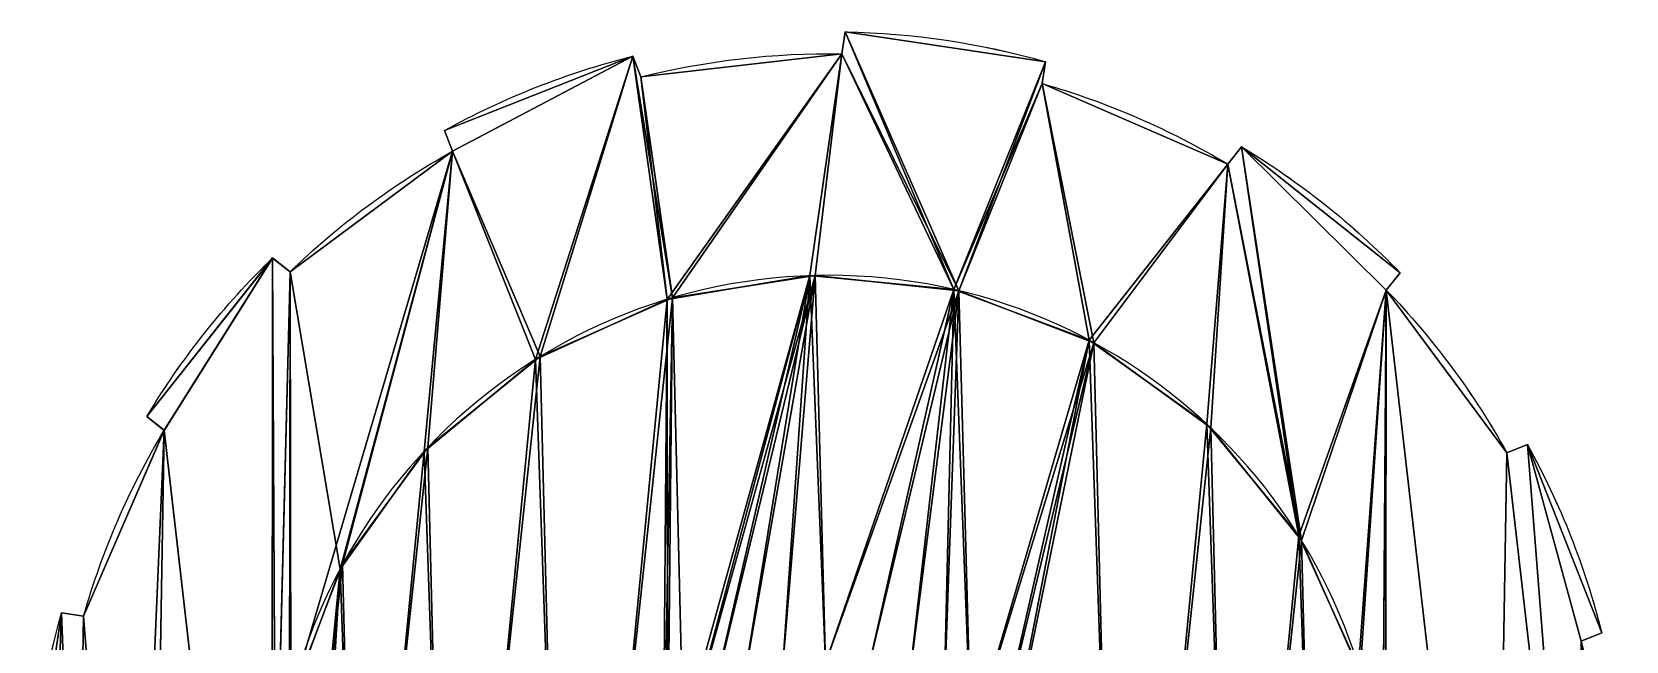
# Model space of a CAD drawing. Extents: x -0.1 to 71.9, y 2.9 to 74.9.
# Drawn here: x -0.1 to 71.9, y 47.4 to 74.9 of the extents above; entities that cross this region are included whole.
import ezdxf

# ---------------------------------------------------------------- set-up
doc = ezdxf.new("R2010")
doc.units = 0
doc.layers.get('0').update_dxf_attribs({"color": 13, "linetype": 'CONTINUOUS'})

msp = doc.modelspace()

# ---------------------------------------------------------------- linework, layer by layer
for p, q in [((36.475, 73.863, 7.992), (36.622, 74.852, 7.992)), ((36.475, 73.862, -2.008), (36.622, 74.851, -2.008)), ((36.622, 74.851, -2.008), (36.622, 74.852, 7.992)), ((27.03, 73.751, -2.008), (27.03, 73.752, 7.992)), ((27.398, 72.822, 7.992), (27.03, 73.752, 7.992)), ((27.398, 72.821, -2.008), (27.03, 73.751, -2.008)), ((36.475, 73.862, -2.008), (36.475, 73.863, 7.992)), ((45.512, 72.519, 7.992), (45.659, 73.508, 7.992)), ((45.512, 72.518, -2.008), (45.659, 73.507, -2.008)), ((45.659, 73.507, -2.008), (45.659, 73.508, 7.992)), ((27.398, 72.821, -2.008), (27.398, 72.822, 7.992)), ((45.512, 72.518, -2.008), (45.512, 72.519, 7.992)), ((18.532, 70.396, -2.008), (18.532, 70.397, 7.992)), ((18.899, 69.467, 7.992), (18.532, 70.397, 7.992)), ((18.899, 69.466, -2.008), (18.532, 70.396, -2.008)), ((18.899, 69.466, -2.008), (18.899, 69.467, 7.992)), ((53.894, 68.882, 7.992), (54.516, 69.665, 7.992)), ((53.894, 68.881, -2.008), (54.516, 69.664, -2.008)), ((54.516, 69.664, -2.008), (54.516, 69.665, 7.992)), ((53.894, 68.881, -2.008), (53.894, 68.882, 7.992)), ((10.775, 64.648, -2.008), (10.775, 64.649, 7.992)), ((11.558, 64.027, 7.992), (10.775, 64.649, 7.992)), ((11.558, 64.026, -2.008), (10.775, 64.648, -2.008)), ((11.558, 64.026, -2.008), (11.558, 64.027, 7.992)), ((35.022, 63.852, 4.974), (35.022, 63.853, 7.974)), ((35.267, 63.859), (35.267, 63.859, -2)), ((61.049, 63.199, -2.008), (61.671, 63.982, -2.008)), ((61.049, 63.199, 7.992), (61.671, 63.982, 7.992)), ((61.671, 63.982, -2.008), (61.671, 63.982, 7.992)), ((28.585, 62.776, 4.975), (28.585, 62.777, 7.975)), ((28.819, 62.846), (28.819, 62.846, -2)), ((41.518, 63.225, 4.975), (41.518, 63.226, 7.975)), ((41.756, 63.169), (41.756, 63.169, -2)), ((61.049, 63.199, -2.008), (61.049, 63.199, 7.992)), ((47.631, 60.938, 4.977), (47.631, 60.939, 7.977)), ((47.846, 60.822), (47.846, 60.822, -2)), ((22.646, 60.071, 4.977), (22.646, 60.071, 7.977)), ((22.854, 60.199), (22.854, 60.199, -2)), ((5.093, 57.493, -2.008), (5.093, 57.494, 7.992)), ((5.876, 56.872, 7.992), (5.093, 57.494, 7.992)), ((5.876, 56.871, -2.008), (5.093, 57.493, -2.008)), ((5.876, 56.871, -2.008), (5.876, 56.872, 7.992)), ((52.943, 57.148, 4.979), (52.943, 57.148, 7.979)), ((53.121, 56.98), (53.121, 56.98, -2)), ((66.489, 55.858, 7.992), (67.419, 56.226, 7.992)), ((66.489, 55.858, -2.008), (67.419, 56.225, -2.008)), ((67.419, 56.225, -2.008), (67.419, 56.226, 7.992)), ((17.609, 55.921, 4.98), (17.609, 55.921, 7.98)), ((17.777, 56.099), (17.777, 56.099, -2)), ((66.489, 55.858, -2.008), (66.489, 55.858, 7.992)), ((57.093, 52.111, 4.983), (57.093, 52.112, 7.983)), ((57.222, 51.903), (57.222, 51.903, -2)), ((13.818, 50.608, 4.983), (13.818, 50.609, 7.983)), ((13.934, 50.824), (13.934, 50.824, -2)), ((1.249, 48.637, -2.008), (1.249, 48.637, 7.992)), ((2.238, 48.49, -2.008), (1.249, 48.637, -2.008)), ((2.238, 48.49, 7.992), (1.249, 48.637, 7.992)), ((2.238, 48.49, -2.008), (2.238, 48.49, 7.992)), ((69.844, 47.36, 7.992), (70.774, 47.727, 7.992)), ((69.844, 47.359, -2.008), (70.774, 47.726, -2.008)), ((70.774, 47.726, -2.008), (70.774, 47.727, 7.992)), ((69.844, 47.359, -2.008), (69.844, 47.36, 7.992))]:
    msp.add_line(p, q)
msp.add_polyline3d([(11.532, 44.496, 7.988), (13.818, 50.609, 7.983), (17.609, 55.921, 7.98), (22.646, 60.071, 7.977), (28.585, 62.777, 7.975), (35.022, 63.853, 7.974), (41.518, 63.226, 7.975), (47.631, 60.939, 7.977), (52.943, 57.148, 7.979), (57.093, 52.112, 7.983), (59.799, 46.172, 7.987)])
at = {"extrusion": (-1.67606e-05, -0.000604072, -1)}
msp.add_circle((-35.89, 38.864, -5.016), 25, dxfattribs=at)
at = {"extrusion": (0, 0, -1)}
for centre in [(-35.89, 38.867), (-35.89, 38.867, 2)]:
    msp.add_circle(centre, 25, dxfattribs=at)
for centre, start, end in [((-36.037, 39.857, -7.992), 90.95799, 105.95799), ((-36.037, 39.856, 2.008), 90.95799, 105.95799), ((-35.523, 39.798, -7.992), 60.95799, 75.95799), ((-35.523, 39.797, 2.008), 60.95799, 75.95799), ((-35.89, 38.868, -7.992), 75.95799, 90.95799), ((-35.89, 38.867, 2.008), 75.95799, 90.95799), ((-35.89, 38.868, -7.992), 105.95799, 120.95799), ((-35.89, 38.867, 2.008), 105.95799, 120.95799), ((-35.89, 38.868, -7.992), 45.95799, 60.95799), ((-35.89, 38.867, 2.008), 45.95799, 60.95799), ((-36.512, 39.651, -7.992), 120.95799, 135.95799), ((-36.512, 39.65, 2.008), 120.95799, 135.95799), ((-35.107, 39.49, -7.992), 30.95799, 45.95799), ((-35.107, 39.489, 2.008), 30.95799, 45.95799), ((-35.89, 38.868, -7.992), 135.95799, 150.95799), ((-35.89, 38.867, 2.008), 135.95799, 150.95799), ((-35.89, 38.868, -7.992), 15.95799, 30.95799), ((-35.89, 38.867, 2.008), 15.95799, 30.95799), ((-36.82, 39.235, -7.992), 150.95799, 165.95799), ((-36.82, 39.234, 2.008), 150.95799, 165.95799), ((-34.901, 39.014, 2.008), 0.95799, 15.95799), ((-34.901, 39.015, -7.992), 0.95799, 15.95799), ((-35.89, 38.868, -7.992), 165.95799, 180.95799)]:
    msp.add_arc(centre, 35, start, end, dxfattribs=at)

# ---------------------------------------------------------------- meshes
mesh = msp.add_polyface()
corners = [(10.905, 38, 7.992), (11.558, 64.027, 7.992), (10.775, 64.649, 7.992), (11.532, 44.496, 7.988), (13.818, 50.609, 7.983), (18.899, 69.467, 7.992), (17.609, 55.921, 7.98), (22.646, 60.071, 7.977), (52.88, 8.268, 7.992), (54.17, 21.814, 8.003), (49.134, 17.664, 8.006), (60.221, 13.709, 7.992), (57.961, 27.127, 8), (58.845, 29.49, 7.995), (60.248, 33.239, 7.996), (61.004, 13.087, 7.992), (60.875, 39.735, 7.991), (47.631, 60.939, 7.977), (45.512, 72.519, 7.992), (41.518, 63.226, 7.975), (53.894, 68.882, 7.992), (52.943, 57.148, 7.979), (57.093, 52.112, 7.983), (54.516, 69.665, 7.992), (61.049, 63.199, 7.992), (61.671, 63.982, 7.992), (59.799, 46.172, 7.987), (35.157, 2.883, 7.992), (26.267, 5.216, 7.992), (26.12, 4.227, 7.992), (30.261, 14.51, 8.008), (36.757, 13.883, 8.009), (35.305, 3.873, 7.992), (44.382, 4.914, 7.992), (43.194, 14.959, 8.008), (44.749, 3.983, 7.992), (53.248, 7.338, 7.992), (27.03, 73.752, 7.992), (18.532, 70.397, 7.992), (28.585, 62.777, 7.975), (27.398, 72.822, 7.992), (36.475, 73.863, 7.992), (35.022, 63.853, 7.974), (36.622, 74.852, 7.992), (45.659, 73.508, 7.992), (17.263, 8.071, 7.992), (10.731, 14.536, 7.992), (10.109, 13.753, 7.992), (11.981, 31.563, 7.996), (12.588, 30.229, 7.994), (14.686, 25.624, 8), (18.836, 20.587, 8.004), (17.885, 8.854, 7.992), (24.149, 16.796, 8.007), (4.36, 21.51, 7.992), (1.936, 30.376, 7.992), (1.005, 30.008, 7.992), (2.238, 48.49, 7.992), (5.876, 56.872, 7.992), (5.29, 21.877, 7.992), (5.093, 57.494, 7.992), (0.895, 39.453, 7.992), (1.249, 48.637, 7.992), (-0.095, 39.6, 7.992), (65.904, 20.863, 7.992), (66.687, 20.241, 7.992), (70.53, 29.098, 7.992), (69.844, 47.36, 7.992), (69.541, 29.245, 7.992), (70.885, 38.283, 7.992), (71.874, 38.135, 7.992), (66.489, 55.858, 7.992), (67.419, 56.226, 7.992), (70.774, 47.727, 7.992)]
mesh.append_faces([[corners[k] for k in face] for face in [(23, 24, 25), (27, 28, 29), (5, 37, 38), (45, 46, 47), (54, 55, 56), (58, 2, 60), (61, 62, 63), (64, 15, 65), (69, 66, 70), (72, 67, 73)]], dxfattribs={"vtx0": -1})
mesh.append_faces([[corners[k] for k in face] for face in [(1, 4, 5), (9, 11, 12), (12, 11, 13), (13, 11, 14), (14, 15, 16), (17, 18, 19), (18, 17, 20), (20, 22, 23), (30, 27, 31), (31, 33, 34), (34, 33, 10), (37, 39, 40), (40, 39, 41), (41, 19, 43), (43, 19, 44), (44, 19, 18), (48, 45, 49), (49, 45, 50), (50, 45, 51), (51, 28, 53), (53, 28, 30), (57, 54, 58), (62, 55, 57), (66, 67, 68), (67, 66, 69), (71, 68, 72)]], dxfattribs={"vtx0": -1, "vtx1": -1})
mesh.append_faces([[corners[k] for k in face] for face in [(23, 22, 24), (24, 16, 15), (28, 27, 30), (37, 5, 7), (46, 45, 48), (46, 0, 2), (55, 54, 57), (2, 58, 46), (15, 64, 24), (72, 68, 67)]], dxfattribs={"vtx0": -1, "vtx1": -1, "vtx2": -1})
mesh.append_faces([[corners[k] for k in face] for face in [(0, 1, 2), (1, 0, 3), (1, 3, 4), (5, 4, 6), (5, 6, 7), (8, 9, 10), (9, 8, 11), (14, 11, 15), (20, 17, 21), (20, 21, 22), (24, 22, 26), (24, 26, 16), (31, 27, 32), (31, 32, 33), (10, 33, 35), (10, 35, 36), (10, 36, 8), (37, 7, 39), (41, 39, 42), (41, 42, 19), (46, 48, 0), (51, 45, 52), (51, 52, 28), (58, 54, 59), (58, 59, 46), (62, 61, 55), (64, 71, 24), (71, 64, 68)]], dxfattribs={"vtx0": -1, "vtx2": -1})
mesh = msp.add_polyface()
corners = [(1.249, 48.637, -2.008), (0.895, 39.452, -2.008), (-0.095, 39.599, -2.008), (1.936, 30.375, -2.008), (2.238, 48.49, -2.008), (10.775, 64.648, -2.008), (5.876, 56.871, -2.008), (5.093, 57.493, -2.008), (10.731, 14.536, -2.008), (17.263, 8.07, -2.008), (10.109, 13.752, -2.008), (11.91, 31.797, -2), (10.897, 38.244, -2), (14.557, 25.831, -2), (18.658, 20.754, -2), (17.885, 8.853, -2.008), (26.267, 5.216, -2.008), (23.933, 16.912, -2), (30.023, 14.565, -2), (11.558, 64.026, -2.008), (11.588, 44.734, -2), (18.899, 69.466, -2.008), (13.934, 50.824, -2), (17.777, 56.099, -2), (22.854, 60.199, -2), (4.36, 21.509, -2.008), (1.005, 30.008, -2.008), (5.29, 21.876, -2.008), (27.03, 73.751, -2.008), (18.532, 70.396, -2.008), (28.819, 62.846, -2), (27.398, 72.821, -2.008), (36.475, 73.862, -2.008), (35.267, 63.859, -2), (41.756, 63.169, -2), (36.622, 74.851, -2.008), (45.659, 73.507, -2.008), (45.512, 72.518, -2.008), (47.846, 60.822, -2), (53.894, 68.881, -2.008), (53.121, 56.98, -2), (57.222, 51.903, -2), (54.516, 69.664, -2.008), (61.049, 63.199, -2.008), (61.671, 63.982, -2.008), (59.869, 45.937, -2), (60.882, 39.49, -2), (61.004, 13.086, -2.008), (66.489, 55.858, -2.008), (65.904, 20.863, -2.008), (69.541, 29.244, -2.008), (67.419, 56.225, -2.008), (69.844, 47.359, -2.008), (70.774, 47.726, -2.008), (70.53, 29.097, -2.008), (70.885, 38.282, -2.008), (71.874, 38.135, -2.008), (66.687, 20.241, -2.008), (54.002, 21.635, -2), (52.88, 8.268, -2.008), (48.925, 17.535, -2), (60.221, 13.708, -2.008), (57.845, 26.91, -2), (60.192, 33, -2), (35.157, 2.883, -2.008), (26.12, 4.227, -2.008), (36.513, 13.875, -2), (35.305, 3.872, -2.008), (44.382, 4.913, -2.008), (42.96, 14.888, -2), (44.749, 3.983, -2.008), (53.248, 7.338, -2.008)]
mesh.append_faces([[corners[k] for k in face] for face in [(0, 1, 2), (5, 6, 7), (8, 9, 10), (3, 25, 26), (28, 21, 29), (43, 42, 44), (52, 51, 53), (54, 55, 56), (47, 49, 57), (16, 64, 65)]], dxfattribs={"vtx0": -1})
mesh.append_faces([[corners[k] for k in face] for face in [(1, 0, 3), (11, 8, 12), (9, 14, 15), (15, 14, 16), (19, 12, 5), (12, 19, 20), (20, 21, 22), (22, 21, 23), (23, 21, 24), (25, 6, 27), (27, 6, 8), (24, 28, 30), (30, 32, 33), (33, 32, 34), (38, 39, 40), (40, 39, 41), (41, 43, 45), (45, 43, 46), (48, 49, 43), (49, 48, 50), (58, 59, 60), (59, 58, 61), (61, 46, 47), (64, 66, 67), (67, 66, 68), (68, 60, 70), (70, 60, 71), (71, 60, 59)]], dxfattribs={"vtx0": -1, "vtx1": -1})
mesh.append_faces([[corners[k] for k in face] for face in [(6, 5, 8), (9, 8, 11), (12, 8, 5), (25, 3, 4), (21, 28, 24), (41, 42, 43), (46, 43, 47), (50, 51, 52), (49, 47, 43), (64, 16, 18)]], dxfattribs={"vtx0": -1, "vtx1": -1, "vtx2": -1})
mesh.append_faces([[corners[k] for k in face] for face in [(3, 0, 4), (9, 11, 13), (9, 13, 14), (16, 14, 17), (16, 17, 18), (20, 19, 21), (25, 4, 6), (30, 28, 31), (30, 31, 32), (34, 32, 35), (34, 35, 36), (34, 36, 37), (37, 38, 34), (38, 37, 39), (41, 39, 42), (50, 48, 51), (52, 54, 50), (54, 52, 55), (61, 58, 62), (61, 62, 63), (61, 63, 46), (64, 18, 66), (68, 66, 69), (68, 69, 60)]], dxfattribs={"vtx0": -1, "vtx2": -1})
mesh = msp.add_polyface()
corners = [(36.475, 73.863, 7.992), (36.622, 74.851, -2.008), (36.475, 73.862, -2.008), (36.622, 74.852, 7.992)]
mesh.append_faces([[corners[k] for k in face] for face in [(0, 1, 2), (1, 0, 3)]], dxfattribs={"vtx0": -1})
mesh = msp.add_polyface()
corners = [(36.622, 74.852, 7.992), (45.659, 73.507, -2.008), (36.622, 74.851, -2.008), (45.659, 73.508, 7.992)]
mesh.append_faces([[corners[k] for k in face] for face in [(0, 1, 2), (1, 0, 3)]], dxfattribs={"vtx0": -1})
mesh = msp.add_polyface()
corners = [(18.532, 70.397, 7.992), (27.03, 73.751, -2.008), (18.532, 70.396, -2.008), (27.03, 73.752, 7.992)]
mesh.append_faces([[corners[k] for k in face] for face in [(0, 1, 2), (1, 0, 3)]], dxfattribs={"vtx0": -1})
mesh = msp.add_polyface()
corners = [(27.03, 73.751, -2.008), (27.398, 72.822, 7.992), (27.398, 72.821, -2.008), (27.03, 73.752, 7.992)]
mesh.append_faces([[corners[k] for k in face] for face in [(0, 1, 2), (1, 0, 3)]], dxfattribs={"vtx0": -1})
mesh = msp.add_polyface()
corners = [(27.398, 72.822, 7.992), (36.475, 73.862, -2.008), (27.398, 72.821, -2.008), (36.475, 73.863, 7.992)]
mesh.append_faces([[corners[k] for k in face] for face in [(0, 1, 2), (1, 0, 3)]], dxfattribs={"vtx0": -1})
mesh = msp.add_polyface()
corners = [(45.659, 73.507, -2.008), (45.512, 72.519, 7.992), (45.512, 72.518, -2.008), (45.659, 73.508, 7.992)]
mesh.append_faces([[corners[k] for k in face] for face in [(0, 1, 2), (1, 0, 3)]], dxfattribs={"vtx0": -1})
mesh = msp.add_polyface()
corners = [(45.512, 72.519, 7.992), (53.894, 68.881, -2.008), (45.512, 72.518, -2.008), (53.894, 68.882, 7.992)]
mesh.append_faces([[corners[k] for k in face] for face in [(0, 1, 2), (1, 0, 3)]], dxfattribs={"vtx0": -1})
mesh = msp.add_polyface()
corners = [(18.899, 69.467, 7.992), (18.532, 70.396, -2.008), (18.899, 69.466, -2.008), (18.532, 70.397, 7.992)]
mesh.append_faces([[corners[k] for k in face] for face in [(0, 1, 2), (1, 0, 3)]], dxfattribs={"vtx0": -1})
mesh = msp.add_polyface()
corners = [(11.558, 64.027, 7.992), (18.899, 69.466, -2.008), (11.558, 64.026, -2.008), (18.899, 69.467, 7.992)]
mesh.append_faces([[corners[k] for k in face] for face in [(0, 1, 2), (1, 0, 3)]], dxfattribs={"vtx0": -1})
mesh = msp.add_polyface()
corners = [(53.894, 68.882, 7.992), (54.516, 69.664, -2.008), (53.894, 68.881, -2.008), (54.516, 69.665, 7.992)]
mesh.append_faces([[corners[k] for k in face] for face in [(0, 1, 2), (1, 0, 3)]], dxfattribs={"vtx0": -1})
mesh = msp.add_polyface()
corners = [(54.516, 69.665, 7.992), (61.671, 63.982, -2.008), (54.516, 69.664, -2.008), (61.671, 63.982, 7.992)]
mesh.append_faces([[corners[k] for k in face] for face in [(0, 1, 2), (1, 0, 3)]], dxfattribs={"vtx0": -1})
mesh = msp.add_polyface()
corners = [(5.093, 57.494, 7.992), (10.775, 64.648, -2.008), (5.093, 57.493, -2.008), (10.775, 64.649, 7.992)]
mesh.append_faces([[corners[k] for k in face] for face in [(0, 1, 2), (1, 0, 3)]], dxfattribs={"vtx0": -1})
mesh = msp.add_polyface()
corners = [(10.775, 64.649, 7.992), (11.558, 64.026, -2.008), (10.775, 64.648, -2.008), (11.558, 64.027, 7.992)]
mesh.append_faces([[corners[k] for k in face] for face in [(0, 1, 2), (1, 0, 3)]], dxfattribs={"vtx0": -1})
mesh = msp.add_polyface()
corners = [(11.588, 44.734), (11.91, 31.797), (10.897, 38.244), (13.934, 50.824), (14.557, 25.831), (17.777, 56.099), (18.658, 20.754), (22.854, 60.199), (23.933, 16.912), (28.819, 62.846), (28.392, 38.702), (28.604, 40.648), (29.314, 42.473), (35.267, 63.859), (30.471, 44.052), (31.998, 45.278), (33.79, 46.067), (35.725, 46.365), (41.756, 63.169), (37.671, 46.152), (39.496, 45.443), (41.075, 44.286), (42.301, 42.759), (47.846, 60.822), (43.09, 40.967), (43.388, 39.032), (30.023, 14.565), (28.69, 36.767), (29.479, 34.975), (30.704, 33.448), (36.513, 13.875), (32.283, 32.291), (34.108, 31.582), (36.055, 31.369), (37.99, 31.667), (42.96, 14.888), (39.782, 32.456), (41.308, 33.682), (42.466, 35.261), (43.175, 37.086), (48.925, 17.535), (53.121, 56.98), (54.002, 21.635), (57.222, 51.903), (57.845, 26.91), (59.869, 45.937), (60.192, 33), (60.882, 39.49)]
mesh.append_faces([[corners[k] for k in face] for face in [(0, 1, 2), (46, 45, 47)]], dxfattribs={"vtx0": -1})
mesh.append_faces([[corners[k] for k in face] for face in [(1, 3, 4), (4, 5, 6), (6, 7, 8), (10, 9, 11), (11, 9, 12), (12, 13, 14), (14, 13, 15), (15, 13, 16), (16, 13, 17), (17, 18, 19), (19, 18, 20), (20, 18, 21), (21, 18, 22), (22, 23, 24), (24, 23, 25), (26, 29, 30), (30, 34, 35), (35, 39, 40), (40, 41, 42), (42, 43, 44), (44, 45, 46)]], dxfattribs={"vtx0": -1, "vtx1": -1})
mesh.append_faces([[corners[k] for k in face] for face in [(8, 9, 10), (40, 25, 23)]], dxfattribs={"vtx0": -1, "vtx1": -1, "vtx2": -1})
mesh.append_faces([[corners[k] for k in face] for face in [(1, 0, 3), (4, 3, 5), (6, 5, 7), (8, 7, 9), (12, 9, 13), (17, 13, 18), (22, 18, 23), (10, 26, 8), (26, 10, 27), (26, 27, 28), (26, 28, 29), (30, 29, 31), (30, 31, 32), (30, 32, 33), (30, 33, 34), (35, 34, 36), (35, 36, 37), (35, 37, 38), (35, 38, 39), (40, 39, 25), (40, 23, 41), (42, 41, 43), (44, 43, 45)]], dxfattribs={"vtx0": -1, "vtx2": -1})
mesh = msp.add_polyface()
corners = [(30.261, 14.509, 5.008), (28.392, 38.702, 5), (24.149, 16.796, 5.007), (28.497, 38.019, 4.996), (28.69, 36.767, 5), (29.479, 34.975, 5), (30.704, 33.448, 5), (36.757, 13.882, 5.009), (32.283, 32.291, 5), (34.108, 31.582, 5), (36.055, 31.369, 5), (37.99, 31.667, 5), (43.194, 14.958, 5.008), (39.782, 32.456, 5), (41.308, 33.682, 5), (42.466, 35.261, 5), (43.175, 37.086, 5), (43.25, 37.773, 4.996), (49.134, 17.663, 5.006), (43.388, 39.032, 5), (47.631, 60.938, 4.977), (52.943, 57.148, 4.979), (54.17, 21.814, 5.003), (57.093, 52.111, 4.983), (57.961, 27.126, 5), (59.799, 46.172, 4.987), (58.845, 29.489, 4.995), (60.248, 33.239, 4.996), (60.875, 39.735, 4.991), (11.981, 31.562, 4.996), (11.532, 44.496, 4.988), (10.905, 37.999, 4.992), (13.818, 50.608, 4.983), (12.588, 30.228, 4.994), (14.686, 25.623, 5), (17.609, 55.921, 4.98), (18.836, 20.587, 5.004), (22.646, 60.071, 4.977), (28.585, 62.776, 4.975), (28.604, 40.648, 5), (35.022, 63.852, 4.974), (29.314, 42.473, 5), (30.471, 44.052, 5), (31.998, 45.278, 5), (33.79, 46.067, 5), (35.725, 46.365, 5), (41.518, 63.225, 4.975), (37.671, 46.152, 5), (39.496, 45.443, 5), (41.075, 44.286, 5), (42.301, 42.759, 5), (43.09, 40.967, 5)]
mesh.append_faces([[corners[k] for k in face] for face in [(25, 27, 28), (29, 30, 31)]], dxfattribs={"vtx0": -1})
mesh.append_faces([[corners[k] for k in face] for face in [(0, 1, 2), (1, 0, 3), (3, 0, 4), (4, 0, 5), (5, 0, 6), (6, 7, 8), (8, 7, 9), (9, 7, 10), (10, 7, 11), (11, 12, 13), (13, 12, 14), (14, 12, 15), (15, 12, 16), (16, 12, 17), (17, 18, 19), (20, 18, 21), (21, 22, 23), (23, 24, 25), (30, 29, 32), (32, 34, 35), (35, 36, 37), (37, 2, 38), (38, 39, 40), (40, 45, 46), (46, 50, 20)]], dxfattribs={"vtx0": -1, "vtx1": -1})
mesh.append_faces([[corners[k] for k in face] for face in [(19, 18, 20), (38, 2, 1)]], dxfattribs={"vtx0": -1, "vtx1": -1, "vtx2": -1})
mesh.append_faces([[corners[k] for k in face] for face in [(6, 0, 7), (11, 7, 12), (17, 12, 18), (21, 18, 22), (23, 22, 24), (25, 24, 26), (25, 26, 27), (32, 29, 33), (32, 33, 34), (35, 34, 36), (37, 36, 2), (38, 1, 39), (40, 39, 41), (40, 41, 42), (40, 42, 43), (40, 43, 44), (40, 44, 45), (46, 45, 47), (46, 47, 48), (46, 48, 49), (46, 49, 50), (20, 50, 51), (20, 51, 19)]], dxfattribs={"vtx0": -1, "vtx2": -1})
mesh = msp.add_polyface()
corners = [(35.022, 63.853, 7.974), (28.585, 62.776, 4.975), (35.022, 63.852, 4.974), (28.585, 62.777, 7.975)]
mesh.append_faces([[corners[k] for k in face] for face in [(0, 1, 2), (1, 0, 3)]], dxfattribs={"vtx0": -1})
mesh = msp.add_polyface()
corners = [(35.267, 63.859), (28.819, 62.846, -2), (35.267, 63.859, -2), (28.819, 62.846)]
mesh.append_faces([[corners[k] for k in face] for face in [(0, 1, 2), (1, 0, 3)]], dxfattribs={"vtx0": -1})
mesh = msp.add_polyface()
corners = [(41.518, 63.225, 4.975), (35.022, 63.853, 7.974), (35.022, 63.852, 4.974), (41.518, 63.226, 7.975)]
mesh.append_faces([[corners[k] for k in face] for face in [(0, 1, 2), (1, 0, 3)]], dxfattribs={"vtx0": -1})
mesh = msp.add_polyface()
corners = [(41.756, 63.169), (35.267, 63.859, -2), (41.756, 63.169, -2), (35.267, 63.859)]
mesh.append_faces([[corners[k] for k in face] for face in [(0, 1, 2), (1, 0, 3)]], dxfattribs={"vtx0": -1})
mesh = msp.add_polyface()
corners = [(61.671, 63.982, -2.008), (61.049, 63.199, 7.992), (61.049, 63.199, -2.008), (61.671, 63.982, 7.992)]
mesh.append_faces([[corners[k] for k in face] for face in [(0, 1, 2), (1, 0, 3)]], dxfattribs={"vtx0": -1})
mesh = msp.add_polyface()
corners = [(28.585, 62.777, 7.975), (22.646, 60.071, 4.977), (28.585, 62.776, 4.975), (22.646, 60.071, 7.977)]
mesh.append_faces([[corners[k] for k in face] for face in [(0, 1, 2), (1, 0, 3)]], dxfattribs={"vtx0": -1})
mesh = msp.add_polyface()
corners = [(28.819, 62.846), (22.854, 60.199, -2), (28.819, 62.846, -2), (22.854, 60.199)]
mesh.append_faces([[corners[k] for k in face] for face in [(0, 1, 2), (1, 0, 3)]], dxfattribs={"vtx0": -1})
mesh = msp.add_polyface()
corners = [(47.631, 60.938, 4.977), (41.518, 63.226, 7.975), (41.518, 63.225, 4.975), (47.631, 60.939, 7.977)]
mesh.append_faces([[corners[k] for k in face] for face in [(0, 1, 2), (1, 0, 3)]], dxfattribs={"vtx0": -1})
mesh = msp.add_polyface()
corners = [(47.846, 60.822), (41.756, 63.169, -2), (47.846, 60.822, -2), (41.756, 63.169)]
mesh.append_faces([[corners[k] for k in face] for face in [(0, 1, 2), (1, 0, 3)]], dxfattribs={"vtx0": -1})
mesh = msp.add_polyface()
corners = [(61.049, 63.199, -2.008), (66.489, 55.858, 7.992), (66.489, 55.858, -2.008), (61.049, 63.199, 7.992)]
mesh.append_faces([[corners[k] for k in face] for face in [(0, 1, 2), (1, 0, 3)]], dxfattribs={"vtx0": -1})
mesh = msp.add_polyface()
corners = [(52.943, 57.148, 4.979), (47.631, 60.939, 7.977), (47.631, 60.938, 4.977), (52.943, 57.148, 7.979)]
mesh.append_faces([[corners[k] for k in face] for face in [(0, 1, 2), (1, 0, 3)]], dxfattribs={"vtx0": -1})
mesh = msp.add_polyface()
corners = [(53.121, 56.98), (47.846, 60.822, -2), (53.121, 56.98, -2), (47.846, 60.822)]
mesh.append_faces([[corners[k] for k in face] for face in [(0, 1, 2), (1, 0, 3)]], dxfattribs={"vtx0": -1})
mesh = msp.add_polyface()
corners = [(22.646, 60.071, 7.977), (17.609, 55.921, 4.98), (22.646, 60.071, 4.977), (17.609, 55.921, 7.98)]
mesh.append_faces([[corners[k] for k in face] for face in [(0, 1, 2), (1, 0, 3)]], dxfattribs={"vtx0": -1})
mesh = msp.add_polyface()
corners = [(22.854, 60.199), (17.777, 56.099, -2), (22.854, 60.199, -2), (17.777, 56.099)]
mesh.append_faces([[corners[k] for k in face] for face in [(0, 1, 2), (1, 0, 3)]], dxfattribs={"vtx0": -1})
mesh = msp.add_polyface()
corners = [(2.238, 48.49, 7.992), (5.876, 56.871, -2.008), (2.238, 48.49, -2.008), (5.876, 56.872, 7.992)]
mesh.append_faces([[corners[k] for k in face] for face in [(0, 1, 2), (1, 0, 3)]], dxfattribs={"vtx0": -1})
mesh = msp.add_polyface()
corners = [(5.876, 56.871, -2.008), (5.093, 57.494, 7.992), (5.093, 57.493, -2.008), (5.876, 56.872, 7.992)]
mesh.append_faces([[corners[k] for k in face] for face in [(0, 1, 2), (1, 0, 3)]], dxfattribs={"vtx0": -1})
mesh = msp.add_polyface()
corners = [(57.093, 52.112, 7.983), (52.943, 57.148, 4.979), (57.093, 52.111, 4.983), (52.943, 57.148, 7.979)]
mesh.append_faces([[corners[k] for k in face] for face in [(0, 1, 2), (1, 0, 3)]], dxfattribs={"vtx0": -1})
mesh = msp.add_polyface()
corners = [(53.121, 56.98), (57.222, 51.903, -2), (57.222, 51.903), (53.121, 56.98, -2)]
mesh.append_faces([[corners[k] for k in face] for face in [(0, 1, 2), (1, 0, 3)]], dxfattribs={"vtx0": -1})
mesh = msp.add_polyface()
corners = [(66.489, 55.858, -2.008), (67.419, 56.226, 7.992), (67.419, 56.225, -2.008), (66.489, 55.858, 7.992)]
mesh.append_faces([[corners[k] for k in face] for face in [(0, 1, 2), (1, 0, 3)]], dxfattribs={"vtx0": -1})
mesh = msp.add_polyface()
corners = [(67.419, 56.225, -2.008), (70.774, 47.727, 7.992), (70.774, 47.726, -2.008), (67.419, 56.226, 7.992)]
mesh.append_faces([[corners[k] for k in face] for face in [(0, 1, 2), (1, 0, 3)]], dxfattribs={"vtx0": -1})
mesh = msp.add_polyface()
corners = [(17.609, 55.921, 4.98), (13.818, 50.609, 7.983), (13.818, 50.608, 4.983), (17.609, 55.921, 7.98)]
mesh.append_faces([[corners[k] for k in face] for face in [(0, 1, 2), (1, 0, 3)]], dxfattribs={"vtx0": -1})
mesh = msp.add_polyface()
corners = [(17.777, 56.099, -2), (13.934, 50.824), (13.934, 50.824, -2), (17.777, 56.099)]
mesh.append_faces([[corners[k] for k in face] for face in [(0, 1, 2), (1, 0, 3)]], dxfattribs={"vtx0": -1})
mesh = msp.add_polyface()
corners = [(59.799, 46.172, 7.987), (57.093, 52.111, 4.983), (59.799, 46.172, 4.987), (57.093, 52.112, 7.983)]
mesh.append_faces([[corners[k] for k in face] for face in [(0, 1, 2), (1, 0, 3)]], dxfattribs={"vtx0": -1})
mesh = msp.add_polyface()
corners = [(57.222, 51.903), (59.869, 45.937, -2), (59.869, 45.937), (57.222, 51.903, -2)]
mesh.append_faces([[corners[k] for k in face] for face in [(0, 1, 2), (1, 0, 3)]], dxfattribs={"vtx0": -1})
mesh = msp.add_polyface()
corners = [(13.818, 50.608, 4.983), (11.532, 44.496, 7.988), (11.532, 44.496, 4.988), (13.818, 50.609, 7.983)]
mesh.append_faces([[corners[k] for k in face] for face in [(0, 1, 2), (1, 0, 3)]], dxfattribs={"vtx0": -1})
mesh = msp.add_polyface()
corners = [(13.934, 50.824, -2), (11.588, 44.734), (11.588, 44.734, -2), (13.934, 50.824)]
mesh.append_faces([[corners[k] for k in face] for face in [(0, 1, 2), (1, 0, 3)]], dxfattribs={"vtx0": -1})
mesh = msp.add_polyface()
corners = [(-0.095, 39.6, 7.992), (1.249, 48.637, -2.008), (-0.095, 39.599, -2.008), (1.249, 48.637, 7.992)]
mesh.append_faces([[corners[k] for k in face] for face in [(0, 1, 2), (1, 0, 3)]], dxfattribs={"vtx0": -1})
mesh = msp.add_polyface()
corners = [(1.249, 48.637, 7.992), (2.238, 48.49, -2.008), (1.249, 48.637, -2.008), (2.238, 48.49, 7.992)]
mesh.append_faces([[corners[k] for k in face] for face in [(0, 1, 2), (1, 0, 3)]], dxfattribs={"vtx0": -1})
mesh = msp.add_polyface()
corners = [(70.774, 47.727, 7.992), (69.844, 47.359, -2.008), (70.774, 47.726, -2.008), (69.844, 47.36, 7.992)]
mesh.append_faces([[corners[k] for k in face] for face in [(0, 1, 2), (1, 0, 3)]], dxfattribs={"vtx0": -1})
mesh = msp.add_polyface()
corners = [(69.844, 47.359, -2.008), (70.885, 38.283, 7.992), (70.885, 38.282, -2.008), (69.844, 47.36, 7.992)]
mesh.append_faces([[corners[k] for k in face] for face in [(0, 1, 2), (1, 0, 3)]], dxfattribs={"vtx0": -1})

doc.saveas('drawing.dxf')
